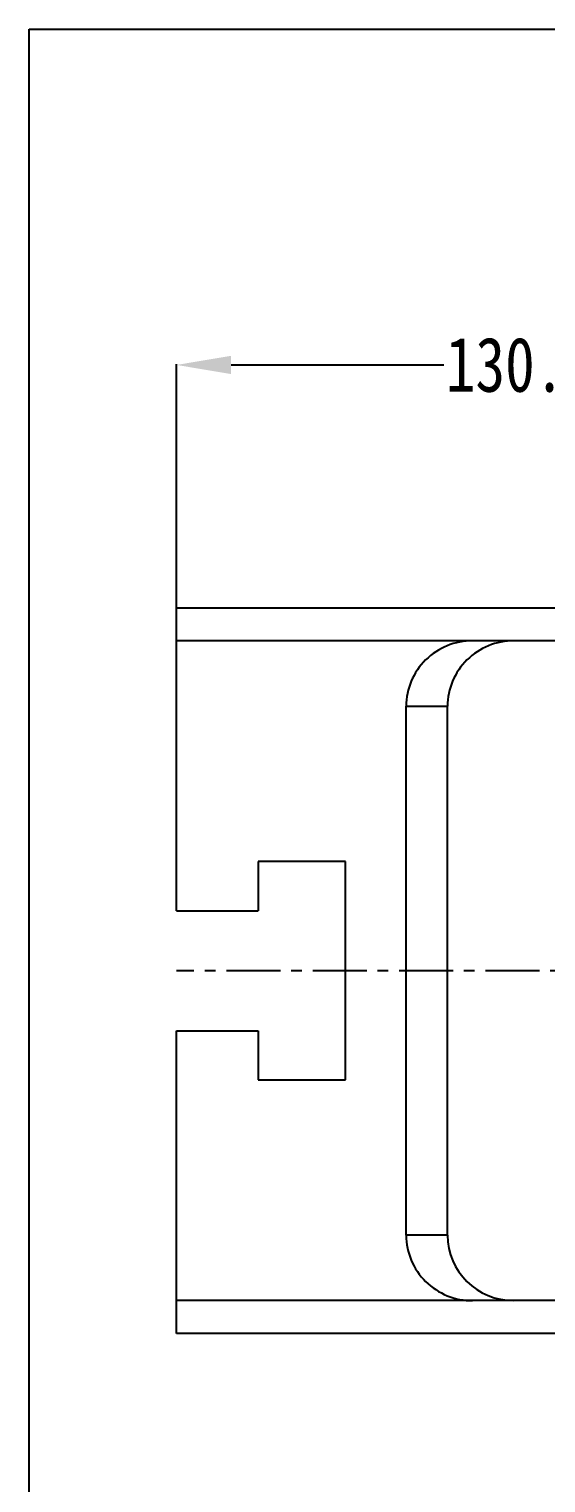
# Model space of a CAD drawing. Header units: millimetres. Extents: x 309 to 11345, y -1340 to 1318.
# Drawn here: x 3431.5 to 3526.4, y -430.7 to -164.1 of the extents above; entities that cross this region are included whole.
import ezdxf

# ---------------------------------------------------------------- set-up
doc = ezdxf.new("R2010")
doc.units = ezdxf.units.MM
doc.header["$LTSCALE"] = 16.335
doc.header["$PDMODE"] = 3
doc.header["$PDSIZE"] = 0.3125
doc.linetypes.add('CENTER', pattern=[0.6, 0.375, -0.075, 0.075, -0.075])
doc.layers.get('0').update_dxf_attribs({"linetype": 'CONTINUOUS'})
doc.layers.get('Defpoints').update_dxf_attribs({"linetype": 'CONTINUOUS'})
doc.styles.get("Standard").update_dxf_attribs({"font": 'txt', "width": 0.8})
doc.dimstyles.new('STANDARD$0', dxfattribs={"dimscale": 2, "dimtxt": 3, "dimasz": 3, "dimexe": 1.25, "dimexo": 0.625, "dimgap": 0.5, "dimtad": 0, "dimdsep": 46, "dimlunit": 6, "dimtxsty": 'Standard', "dimblk": 'CLOSEDBLANK', "dimcen": 0, "dimclrt": 2, "dimazin": 2, "dimtfac": 2, "dimtmove": 1, "dimatfit": 3, "dimfxl": 0, "dimtolj": 1, "dimtzin": 0, "dimarcsym": 0})

# ---------------------------------------------------------------- blocks, each defined once
blk = doc.blocks.new('*D263')
at = {"color": 4, "lineweight": -2}
for p, q in [((3458.61, -270.23), (3458.61, -225.59)), ((3468.61, -225.72), (3507.68, -225.72)), ((3578.61, -225.72), (3541.02, -225.72)), ((3588.61, -270.23), (3588.61, -225.59))]:
    blk.add_line(p, q, dxfattribs=at)
at = {"color": 4}
for points in [[(3468.61, -224.05), (3468.61, -227.39), (3458.61, -225.72)], [(3578.61, -224.05), (3578.61, -227.39), (3588.61, -225.72)]]:
    blk.add_solid(points, dxfattribs=at)
at = {"layer": 'Defpoints', "color": 0}
for p in [(3458.61, -225.72), (3458.61, -270.29), (3588.61, -270.29)]:
    blk.add_point(p, dxfattribs=at)
at = {"color": 6, "insert": (3524.35, -225.72), "char_height": 10, "attachment_point": 5}
blk.add_mtext('\\A1;130.00', dxfattribs=at)

msp = doc.modelspace()

# ---------------------------------------------------------------- linework, layer by layer
at = {"color": 7, "linetype": 'Continuous'}
for p, q in [((3458.608, -325.788), (3458.608, -270.288)), ((3588.608, -270.288), (3458.608, -270.288)), ((3588.608, -276.288), (3458.608, -276.288)), ((3500.762, -385.288), (3500.762, -288.288)), ((3500.762, -288.288), (3508.344, -288.288)), ((3508.344, -385.288), (3508.344, -288.288)), ((3458.608, -403.288), (3458.608, -347.788)), ((3508.344, -385.288), (3500.762, -385.288)), ((3588.608, -397.288), (3458.608, -397.288)), ((3588.608, -403.288), (3458.608, -403.288))]:
    msp.add_line(p, q, dxfattribs=at)
at = {"color": 2, "linetype": 'Continuous'}
for p, q in [((3473.608, -316.788), (3473.608, -325.788)), ((3489.608, -316.788), (3473.608, -316.788)), ((3489.608, -356.788), (3489.608, -316.788)), ((3458.608, -325.788), (3473.608, -325.788)), ((3458.608, -347.788), (3473.608, -347.788)), ((3473.608, -347.788), (3473.608, -356.788)), ((3473.608, -356.788), (3489.608, -356.788))]:
    msp.add_line(p, q, dxfattribs=at)
at = {"color": 1, "linetype": 'CENTER', "ltscale": 1.617141}
msp.add_line((3588.608, -336.788), (3458.608, -336.788), dxfattribs=at)
msp.add_lwpolyline([(3431.544, -164.137), (4642.265, -164.137), (4642.265, -730.764), (3431.544, -730.764)], close=True)
at = {"color": 7, "linetype": 'Continuous'}
for centre, major_axis, start_param, end_param in [((3512.947, -288.288), (12.185, 0), 1.5707963, 3.1415927), ((3520.529, -288.288), (12.185, 0), 1.5707963, 3.1415927), ((3512.947, -385.288), (12.185, 0), -3.1415927, -1.5707963), ((3520.529, -385.288), (-12.185, 0), 0, 1.5707963)]:
    msp.add_ellipse(centre, major_axis=major_axis, ratio=0.9848078, start_param=start_param, end_param=end_param, dxfattribs=at)

# ---------------------------------------------------------------- dimensions: what is measured, and where the dimension line sits
dim = msp.add_linear_dim(base=(3458.608, -225.72), p1=(3588.608, -270.288), p2=(3458.608, -270.288), dimstyle='STANDARD$0', override={"dimscale": 1, "dimtxt": 10, "dimasz": 10, "dimexe": 0.125, "dimexo": 0.0625, "dimgap": 0, "dimzin": 0, "dimlunit": 2, "dimclrd": 4, "dimclre": 4, "dimclrt": 6, "dimazin": 0, "dimtfac": 1, "dimtofl": 0, "dimtmove": 0})
dim.commit()
dim.dimension.update_dxf_attribs({"geometry": '*D263', "text_midpoint": (3524.351, -225.72), "dimtype": 160})

doc.saveas('drawing.dxf')
